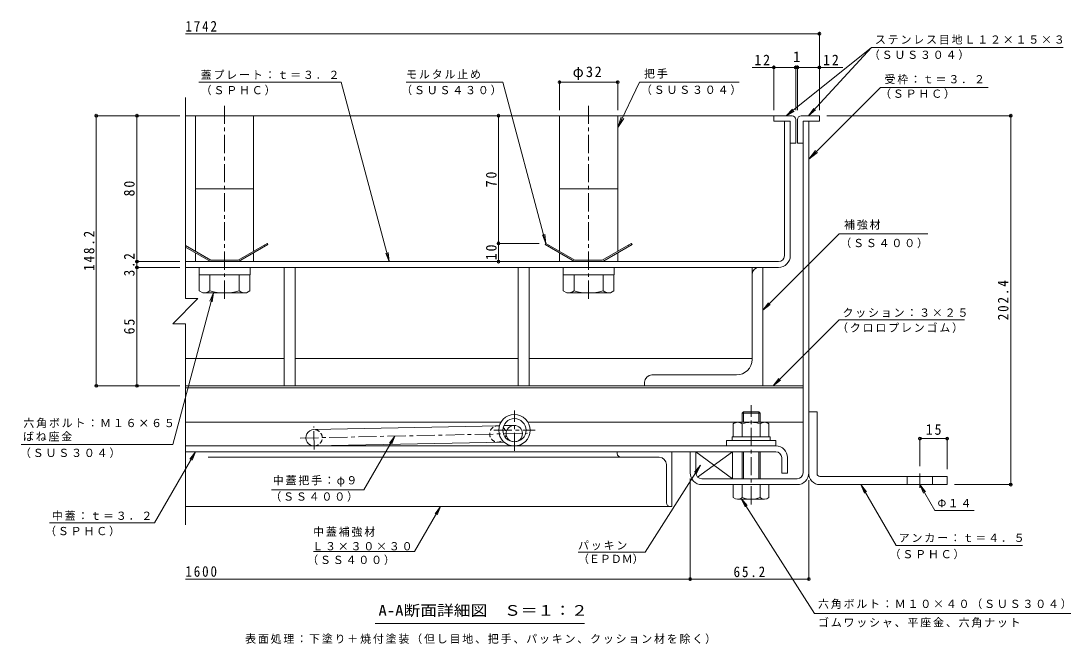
# Model space of a CAD drawing. Units: millimetres on the paper, enlarged 10 times, with parts at other scales. Extents: x -2621 to 2734, y -1962 to 1834.
# Drawn here: x -172 to 2712, y 125 to 1834 of the extents above; entities that cross this region are included whole.
import ezdxf
from ezdxf.enums import TextEntityAlignment as Align

# ---------------------------------------------------------------- set-up
doc = ezdxf.new("R2010")
doc.units = ezdxf.units.MM
doc.header["$LTSCALE"] = 10
doc.header["$PDMODE"] = 32
doc.header["$PDSIZE"] = 8
doc.linetypes.add('CHAIN1', pattern=[8, 5, -1, 1, -1])
doc.linetypes.add('DASHED1', pattern=[1.8, 1.2, -0.6])
for name, color, linetype, lineweight in [('D-1', 2, 'Continuous', 9), ('D-2', 3, 'Continuous', 9), ('D-3', 4, 'Continuous', 9), ('D-5', 7, 'Continuous', 9), ('D-6', 6, 'Continuous', 5), ('D-7', 5, 'Continuous', 5), ('D-8', 5, 'Continuous', 5), ('D-9', 134, 'Continuous', 5), ('D-A', 3, 'Continuous', 9), ('D-B', 6, 'Continuous', 5), ('D-C', 2, 'Continuous', 9), ('D-D', 5, 'Continuous', 5), ('D-E', 3, 'Continuous', 9), ('D-F', 7, 'Continuous', 9)]:
    doc.layers.add(name, color=color, linetype=linetype, lineweight=lineweight)
doc.styles.add('ＭＳ ゴシック', font='')
doc.styles.get('ＭＳ ゴシック').set_extended_font_data('MS Gothic')

msp = doc.modelspace()

# ---------------------------------------------------------------- linework, layer by layer
at = {"layer": 'D-1'}
for p, q in [((1991.84, 1559.09), (1975.84, 1559.09)), ((1975.84, 594.09), (1975.84, 1559.09)), ((1991.84, 594.09), (1991.84, 1559.09)), ((1665.84, 652.09), (1681.84, 652.09)), ((1665.84, 594.09), (1665.84, 652.09)), ((1681.84, 594.09), (1681.84, 652.09)), ((1959.84, 578.09), (1697.84, 578.09)), ((1697.84, 562.09), (1808.34, 562.09)), ((1959.84, 562.09), (1858.34, 562.09))]:
    msp.add_line(p, q, dxfattribs=at)
for centre, radius, start, end in [((1697.84, 594.09), 32, 180, 270), ((1697.84, 594.09), 16, 180, 270), ((1959.84, 594.09), 32, 270, 0), ((1959.84, 594.09), 16, 270, 0)]:
    msp.add_arc(centre, radius, start, end, dxfattribs=at)
at = {"layer": 'D-2'}
for p, q in [((1940.84, 1559.1), (1924.84, 1559.1)), ((1924.84, 1190.1), (1924.84, 1559.1)), ((1940.84, 1190.1), (1940.84, 1559.1)), ((1908.84, 1174.1), (279.57, 1174.1)), ((279.57, 1158.1), (1908.84, 1158.1))]:
    msp.add_line(p, q, dxfattribs=at)
at = {"layer": 'D-2', "linetype": 'CHAIN1'}
for p, q in [((1183.34, 654.6), (1183.34, 765.58)), ((1126.6, 711.34), (1240.08, 711.34))]:
    msp.add_line(p, q, dxfattribs=at)
at = {"layer": 'D-2'}
for radius in [43.25, 31.75]:
    msp.add_circle((1183.34, 711.34), radius, dxfattribs=at)
for radius in [16, 32]:
    msp.add_arc((1908.84, 1190.1), radius, 270, 0, dxfattribs=at)
at = {"layer": 'D-3'}
for p, q in [((1945.84, 1574.1), (279.57, 1574.1)), ((1940.84, 1559.1), (1940.84, 1499.1)), ((1955.84, 1564.1), (1955.84, 1499.1)), ((1960.84, 1564.09), (1960.84, 1499.09)), ((1970.84, 1574.09), (2020.84, 1574.09)), ((1975.84, 1499.09), (1975.84, 1559.09)), ((1940.84, 1499.1), (1955.84, 1499.1)), ((1975.84, 1499.09), (1960.84, 1499.09)), ((349.59, 1178.1), (279.57, 1218.52)), ((348.51, 1174.1), (279.57, 1213.9)), ((424.59, 1178.1), (504.26, 1224.1)), ((506.26, 1220.63), (425.66, 1174.1)), ((495.6, 1219.1), (497.6, 1215.63)), ((504.26, 1224.1), (506.26, 1220.63)), ((1269.91, 1224.1), (1267.91, 1220.63)), ((1348.51, 1174.1), (1267.91, 1220.63)), ((1349.59, 1178.1), (1269.91, 1224.1)), ((1278.57, 1219.1), (1276.57, 1215.63)), ((1424.59, 1178.1), (1504.26, 1224.1)), ((1506.26, 1220.63), (1425.66, 1174.1)), ((1495.6, 1219.1), (1497.6, 1215.63)), ((1504.26, 1224.1), (1506.26, 1220.63)), ((348.51, 1174.1), (425.66, 1174.1)), ((349.59, 1178.1), (424.59, 1178.1)), ((1348.51, 1174.1), (1425.66, 1174.1)), ((1349.59, 1178.1), (1424.59, 1178.1))]:
    msp.add_line(p, q, dxfattribs=at)
for points in [[(1895.84, 1574.1), (1895.84, 1559.1), (1940.84, 1559.1)], [(2020.84, 1574.09), (2020.84, 1559.09), (1975.84, 1559.09)]]:
    msp.add_lwpolyline(points, dxfattribs=at)
for centre, start, end in [((1945.84, 1564.1), 0, 90), ((1970.84, 1564.09), 90, 180)]:
    msp.add_arc(centre, 10, start, end, dxfattribs=at)
at = {"layer": 'D-5'}
for p, q in [((2164.38, 1761.49), (1929.75, 1574.09)), ((2164.38, 1761.49), (1990.87, 1574.09)), ((2164.38, 1761.49), (2690.23, 1761.49)), ((316.38, 1666.31), (707.79, 1666.31)), ((1527.03, 1666.31), (1467.09, 1541.76)), ((1800.28, 1666.31), (1527.03, 1666.31)), ((2188.23, 1652.14), (2484.57, 1652.14)), ((1929.75, 1574.1), (1947.08, 1592.11)), ((1929.75, 1574.1), (1951.15, 1587.01)), ((1990.87, 1574.09), (2005.31, 1594.5)), ((1990.87, 1574.09), (2010.1, 1590.06)), ((1467.09, 1541.76), (1476.46, 1570.26)), ((1467.09, 1541.76), (1483.51, 1566.86)), ((1991.84, 1455.06), (2010.06, 1478.89)), ((1269.91, 1224.1), (1266.65, 1248.88)), ((2074.78, 1249.85), (1865.84, 1040.91)), ((2318.34, 1249.85), (2074.78, 1249.85)), ((839.67, 1174.1), (836.41, 1198.88)), ((356.65, 1088.09), (347.08, 1065)), ((1865.84, 1040.91), (1881.06, 1060.74)), ((1865.84, 1040.91), (1885.67, 1056.13)), ((2074.78, 1014.09), (1893.79, 833.1)), ((2074.78, 1014.09), (2419.32, 1014.09)), ((1893.79, 833.1), (1909.01, 852.93)), ((1893.79, 833.1), (1913.62, 848.31)), ((855.24, 695.24), (845.62, 672.16)), ((245.12, 671.88), (-171.86, 671.88)), ((194.4, 457.28), (307.47, 652.09)), ((307.47, 652.09), (292.21, 632.29)), ((307.47, 652.09), (297.85, 629.02)), ((1542.6, 376.97), (1694.32, 615.07)), ((1694.32, 615.07), (1678.25, 595.92)), ((1694.32, 615.07), (1683.76, 592.42)), ((2135.01, 562.09), (2231.42, 395.1)), ((2135.01, 562.09), (2150.23, 542.26)), ((2135.01, 562.09), (2144.58, 538.99)), ((2296.84, 562.09), (2312.06, 542.26)), ((2296.84, 562.09), (2306.4, 538.99)), ((515.95, 547.83), (769.68, 547.83)), ((1806.23, 523.72), (1822.3, 504.57)), ((1806.23, 523.72), (1816.8, 501.06)), ((2007, 208.65), (1806.23, 523.72)), ((908.64, 378.15), (980.58, 502.09)), ((980.58, 502.09), (965.31, 482.29)), ((980.58, 502.09), (970.96, 479.02)), ((-93.32, 457.28), (194.4, 457.28)), ((631.72, 378.15), (908.64, 378.15)), ((1358.03, 376.97), (1542.6, 376.97)), ((2231.42, 395.1), (2578.86, 395.1)), ((2007, 208.65), (2711.87, 208.65)), ((1376.12, 180.95), (801.13, 180.95))]:
    msp.add_line(p, q, dxfattribs=at)
for points in [[(707.79, 1666.31), (839.67, 1174.1), (830.11, 1197.19)], [(886.29, 1666.31), (1151.42, 1666.31), (1269.91, 1224.1), (1260.34, 1247.19)], [(2188.23, 1652.14), (1991.84, 1455.06), (2015.61, 1473.37)], [(245.12, 671.88), (356.65, 1088.09), (353.38, 1063.31)], [(769.68, 547.83), (855.24, 695.24), (839.98, 675.44)], [(2296.84, 562.09), (2337.95, 490.88), (2446, 490.88)]]:
    msp.add_lwpolyline(points, dxfattribs=at)
at = {"layer": 'D-6'}
for p, q in [((279.57, 833.1), (1975.84, 833.1)), ((279.57, 828.1), (1975.84, 828.1)), ((1145.96, 733.1), (279.57, 733.1)), ((632.52, 713.08), (1141.77, 723.73)), ((1154.22, 723.99), (1182.4, 724.58)), ((1220.72, 733.1), (1790.84, 733.1)), ((1875.84, 733.1), (1975.84, 733.1)), ((1154.63, 678.99), (633.46, 668.09)), ((1681.84, 652.09), (1681.84, 594.09)), ((1681.84, 652.09), (1781.84, 578.09)), ((1781.84, 652.09), (1681.84, 652.09)), ((1686.35, 582.95), (1781.84, 652.09)), ((1781.84, 578.09), (1781.84, 652.09)), ((1697.84, 578.09), (1781.84, 578.09))]:
    msp.add_line(p, q, dxfattribs=at)
at = {"layer": 'D-6', "linetype": 'CHAIN1'}
for p, q in [((633.65, 658.74), (632.34, 721.33)), ((594.92, 689.79), (1219.16, 702.85))]:
    msp.add_line(p, q, dxfattribs=at)
at = {"layer": 'D-6'}
msp.add_circle((1182.87, 702.09), 22.5, dxfattribs=at)
msp.add_arc((632.99, 690.59), 22.5, 91.19794, 271.19794, dxfattribs=at)
at = {"layer": 'D-6', "linetype": 'DASHED1'}
msp.add_arc((632.99, 690.59), 22.5, 271.19794, 91.19794, dxfattribs=at)
at = {"layer": 'D-7', "linetype": 'CHAIN1'}
msp.add_line((1833.34, 507.7), (1833.34, 779.76), dxfattribs=at)
at = {"layer": 'D-7'}
for p, q in [((1812.4, 762.09), (1808.34, 758.03)), ((1808.34, 758.03), (1808.34, 733.09)), ((1858.34, 758.03), (1808.34, 758.03)), ((1812.4, 733.09), (1812.4, 762.09)), ((1854.28, 762.09), (1812.4, 762.09)), ((1854.28, 733.09), (1854.28, 762.09)), ((1854.28, 762.09), (1858.34, 758.03)), ((1858.34, 758.03), (1858.34, 733.09)), ((1858.34, 758.03), (1858.34, 734.59)), ((1808.34, 652.09), (1808.34, 578.09)), ((1812.4, 578.09), (1812.4, 652.09)), ((1854.28, 578.09), (1854.28, 652.09)), ((1858.34, 652.09), (1858.34, 578.09)), ((1784.34, 526.57), (1784.34, 562.09)), ((1882.34, 562.09), (1784.34, 562.09)), ((1808.34, 562.09), (1808.34, 526.57)), ((1858.34, 562.09), (1858.34, 526.57)), ((1882.34, 526.57), (1882.34, 562.09)), ((1870.34, 522.09), (1796.34, 522.09))]:
    msp.add_line(p, q, dxfattribs=at)
at = {"layer": 'D-7', "color": 2, "lineweight": 9}
for p, q in [((1784.26, 729.3), (1790.84, 733.09)), ((1784.26, 729.3), (1784.26, 693.09)), ((1875.84, 733.09), (1790.84, 733.09)), ((1808.8, 729.3), (1808.8, 693.09)), ((1857.87, 729.3), (1857.87, 693.09)), ((1875.84, 733.09), (1882.41, 729.3)), ((1882.41, 729.3), (1882.41, 693.09)), ((1882.41, 693.09), (1784.26, 693.09))]:
    msp.add_line(p, q, dxfattribs=at)
at = {"layer": 'D-7', "color": 6}
for p, q in [((1780.84, 693.09), (1885.84, 693.09)), ((1780.84, 693.09), (1780.84, 683.09)), ((1885.84, 693.09), (1885.84, 683.09)), ((1780.84, 683.09), (1885.84, 683.09))]:
    msp.add_line(p, q, dxfattribs=at)
at = {"layer": 'D-7', "color": 134}
for p, q in [((1765.84, 683.09), (1765.84, 668.09)), ((1765.84, 668.09), (1900.84, 668.09))]:
    msp.add_line(p, q, dxfattribs=at)
msp.add_lwpolyline([(1765.84, 683.09), (1900.84, 683.09), (1900.84, 668.09)], dxfattribs=at)
at = {"layer": 'D-7', "color": 2, "lineweight": 9}
for centre, radius, start, end in [((1798.74, 704.21), 28.97, 94.38438, 120), ((1795.76, 708.89), 24.21, 57.42749, 88.18784), ((1833.34, 651.89), 81.2, 72.41188, 107.5881), ((1870.91, 708.89), 24.21, 91.81215, 122.57249), ((1867.93, 704.21), 28.97, 59.99998, 85.6156)]:
    msp.add_arc(centre, radius, start, end, dxfattribs=at)
at = {"layer": 'D-7'}
for centre, radius, start, end in [((1796.34, 540.42), 18.33, 229.1022, 310.89809), ((1833.34, 594.17), 72.08, 249.70546, 290.29454), ((1870.34, 540.42), 18.33, 229.10191, 310.8978)]:
    msp.add_arc(centre, radius, start, end, dxfattribs=at)
at = {"layer": 'D-8'}
for p, q in [((279.57, 1158.1), (1865.84, 1158.1)), ((1865.84, 1158.1), (1865.84, 833.1)), ((1865.84, 833.1), (279.57, 833.1))]:
    msp.add_line(p, q, dxfattribs=at)
at = {"layer": 'D-9'}
for p, q in [((1855.84, 1158.1), (1865.84, 1158.1)), ((1865.84, 833.1), (1865.84, 1158.1)), ((317.59, 1138.1), (317.59, 1093.58)), ((347.09, 1093.58), (347.09, 1138.1)), ((427.09, 1093.58), (427.09, 1138.1)), ((456.59, 1138.1), (456.59, 1093.72)), ((1317.59, 1138.1), (1317.59, 1093.72)), ((1347.09, 1093.58), (1347.09, 1138.1)), ((1427.09, 1093.58), (1427.09, 1138.1)), ((1456.59, 1138.1), (1456.59, 1093.58)), ((1835.84, 905.6), (1835.84, 1138.1)), ((327.09, 1088.09), (317.59, 1093.58)), ((327.09, 1088.09), (446.84, 1088.09)), ((447.04, 1088.22), (456.59, 1093.72)), ((1327.13, 1088.22), (1317.59, 1093.72)), ((1447.09, 1088.09), (1327.34, 1088.09)), ((1447.09, 1088.09), (1456.59, 1093.58)), ((1540.84, 843.1), (1540.84, 833.1)), ((1793.34, 863.1), (1560.84, 863.1)), ((1540.84, 833.1), (1865.84, 833.1))]:
    msp.add_line(p, q, dxfattribs=at)
for centre, radius, start, end in [((1855.84, 1138.1), 20, 90, 180), ((328.38, 1122.6), 34.53, 267.86055, 302.81094), ((387.09, 1236.69), 148.6, 254.38446, 285.61554), ((445.8, 1122.6), 34.53, 237.18906, 272.13945), ((1328.37, 1122.6), 34.53, 267.86055, 302.81094), ((1387.09, 1236.69), 148.6, 254.38446, 285.61554), ((1445.8, 1122.6), 34.53, 237.18906, 272.13945), ((1793.34, 905.6), 42.5, 270, 0), ((1560.84, 843.1), 20, 90, 180)]:
    msp.add_arc(centre, radius, start, end, dxfattribs=at)
at = {"layer": 'D-A'}
for p, q in [((1901.34, 668.09), (279.57, 668.09)), ((279.57, 652.09), (1901.34, 652.09)), ((1933.34, 636.09), (1933.34, 593.09))]:
    msp.add_line(p, q, dxfattribs=at)
msp.add_lwpolyline([(1917.34, 636.09), (1917.34, 593.09), (1933.34, 593.09)], dxfattribs=at)
for radius in [32, 16]:
    msp.add_arc((1901.34, 636.09), radius, 0, 90, dxfattribs=at)
at = {"layer": 'D-B'}
for p, q in [((1465.84, 652.09), (342.47, 652.09)), ((1475.84, 637.09), (342.47, 637.09)), ((1465.84, 647.09), (1465.84, 652.09)), ((1475.84, 637.09), (1580.84, 637.09)), ((1600.84, 512.09), (1600.84, 617.09)), ((1610.84, 502.09), (279.57, 502.09)), ((1610.84, 502.09), (1615.84, 502.09))]:
    msp.add_line(p, q, dxfattribs=at)
msp.add_lwpolyline([(1465.84, 652.09), (1615.84, 652.09), (1615.84, 502.09)], dxfattribs=at)
for centre, radius, start, end in [((1475.84, 647.09), 10, 180, 270), ((1580.84, 617.09), 20, 0, 90), ((1610.84, 512.09), 10, 180, 270)]:
    msp.add_arc(centre, radius, start, end, dxfattribs=at)
at = {"layer": 'D-C', "linetype": 'CHAIN1'}
for p, q in [((387.09, 1601.77), (387.09, 1062.46)), ((1387.09, 1601.77), (1387.09, 1062.46))]:
    msp.add_line(p, q, dxfattribs=at)
at = {"layer": 'D-C'}
for p, q in [((467.09, 1574.1), (307.09, 1574.1)), ((307.09, 1374.1), (307.09, 1574.1)), ((467.09, 1374.1), (467.09, 1574.1)), ((1307.09, 1574.1), (1467.09, 1574.1)), ((1307.09, 1374.1), (1307.09, 1574.1)), ((1467.09, 1374.1), (1467.09, 1574.1)), ((307.09, 1374.1), (467.09, 1374.1)), ((1467.09, 1374.1), (1307.09, 1374.1))]:
    msp.add_line(p, q, dxfattribs=at)
at = {"layer": 'D-C', "color": 134, "lineweight": 5}
for p, q in [((457.09, 1158.1), (317.09, 1158.1)), ((317.09, 1158.1), (317.09, 1138.1)), ((1317.09, 1158.1), (1457.09, 1158.1)), ((1457.09, 1158.1), (1457.09, 1138.1))]:
    msp.add_line(p, q, dxfattribs=at)
for points in [[(457.09, 1158.1), (457.09, 1138.1), (317.09, 1138.1)], [(1317.09, 1158.1), (1317.09, 1138.1), (1457.09, 1138.1)]]:
    msp.add_lwpolyline(points, dxfattribs=at)
at = {"layer": 'D-C', "color": 4, "linetype": 'DASHED1'}
for start, end in [(80.02124, 305.26021), (335.39008, 49.89137)]:
    msp.add_arc((1137.88, 701.15), 22.5, start, end, dxfattribs=at)
at = {"layer": 'D-D'}
for p, q in [((467.09, 1374.1), (307.09, 1374.1)), ((307.09, 1374.1), (307.09, 1202.63)), ((467.09, 1374.1), (467.09, 1202.63)), ((1467.09, 1374.1), (1307.09, 1374.1)), ((1307.09, 1374.1), (1307.09, 1202.63)), ((1467.09, 1374.1), (1467.09, 1202.63)), ((307.09, 1198.02), (307.09, 1174.1)), ((467.09, 1198.02), (467.09, 1174.1)), ((1307.09, 1198.02), (1307.09, 1174.1)), ((1467.09, 1198.02), (1467.09, 1174.1)), ((307.09, 1174.1), (467.09, 1174.1)), ((1307.09, 1174.1), (1467.09, 1174.1))]:
    msp.add_line(p, q, dxfattribs=at)
at = {"layer": 'D-D', "color": 4, "lineweight": 9}
for p, q in [((279.57, 1158.1), (550.84, 1158.1)), ((550.84, 908.1), (550.84, 1158.1)), ((580.84, 908.1), (580.84, 1158.1)), ((580.84, 1158.1), (1193.34, 1158.1)), ((1193.34, 1158.1), (1193.34, 908.1)), ((1835.84, 1158.1), (1223.34, 1158.1)), ((1835.84, 908.1), (1835.84, 1158.1)), ((550.84, 908.1), (279.57, 908.1)), ((1193.34, 908.1), (580.84, 908.1))]:
    msp.add_line(p, q, dxfattribs=at)
msp.add_lwpolyline([(1223.34, 1158.1), (1223.34, 908.1), (1835.84, 908.1)], dxfattribs=at)
at = {"layer": 'D-E', "color": 2}
for p, q in [((550.84, 833.1), (550.84, 1158.1)), ((1193.34, 1158.1), (1193.34, 833.1)), ((1223.34, 1158.1), (1193.34, 1158.1)), ((1223.34, 833.1), (1223.34, 1158.1)), ((550.84, 833.1), (580.84, 833.1)), ((1193.34, 833.1), (1223.34, 833.1))]:
    msp.add_line(p, q, dxfattribs=at)
at = {"layer": 'D-E'}
for p, q in [((1991.84, 762.1), (2014.34, 762.1)), ((1991.84, 762.1), (1991.84, 594.09)), ((2014.34, 592.09), (2014.34, 762.1)), ((2021.84, 584.59), (2371.84, 584.59)), ((2261.84, 562.09), (2261.84, 584.59)), ((2331.84, 562.09), (2331.84, 584.59)), ((2371.84, 584.59), (2371.84, 562.09)), ((2371.84, 562.09), (2021.84, 562.09))]:
    msp.add_line(p, q, dxfattribs=at)
at = {"layer": 'D-E', "linetype": 'CHAIN1'}
msp.add_line((2296.84, 553.36), (2296.84, 592.8), dxfattribs=at)
at = {"layer": 'D-E', "color": 2}
msp.add_lwpolyline([(580.84, 833.1), (580.84, 1158.1), (550.84, 1158.1)], dxfattribs=at)
at = {"layer": 'D-E'}
for radius, start in [(30, 176.17647), (7.5, 180.00027)]:
    msp.add_arc((2021.84, 592.09), radius, start, 270, dxfattribs=at)
at = {"layer": 'D-F'}
for p, q in [((2020.84, 1799.11), (279.57, 1799.11)), ((2020.84, 1589.09), (2020.84, 1804.11)), ((1836.27, 1706.72), (1955.84, 1706.72)), ((1895.84, 1589.09), (1895.84, 1711.72)), ((1955.84, 1589.09), (1955.84, 1711.72)), ((1955.84, 1706.72), (1960.84, 1706.72)), ((1960.84, 1589.09), (1960.84, 1711.72)), ((1960.84, 1706.72), (2085.19, 1706.72)), ((1307.09, 1589.09), (1307.09, 1671.31)), ((1307.09, 1666.31), (1467.09, 1666.31)), ((1467.09, 1589.09), (1467.09, 1671.31)), ((279.57, 1624.1), (279.57, 1072.5)), ((264.57, 1574.1), (32.02, 1574.1)), ((35.02, 833.1), (35.02, 1574.1)), ((146.46, 1174.1), (146.46, 1574.1)), ((1139.61, 1224.1), (1139.61, 1574.1)), ((2549.46, 1574.09), (2040.84, 1574.09)), ((2546.46, 562.09), (2546.46, 1574.09)), ((1136.61, 1224.1), (1251.64, 1224.1)), ((1139.61, 1174.1), (1139.61, 1224.1)), ((264.57, 1174.1), (141.46, 1174.1)), ((264.57, 1158.1), (141.46, 1158.1)), ((146.46, 1158.1), (146.46, 1174.1)), ((146.46, 833.1), (146.46, 1158.1)), ((313.98, 1072.5), (245.16, 1003.69)), ((279.57, 1072.5), (313.98, 1072.5)), ((279.57, 1003.69), (245.16, 1003.69)), ((279.57, 1003.69), (279.57, 452.09)), ((32.02, 833.1), (264.57, 833.1)), ((2296.84, 691.34), (2296.84, 612.8)), ((2296.84, 688.34), (2371.84, 688.34)), ((2371.84, 691.34), (2371.84, 604.59)), ((1665.83, 579.09), (1665.83, 297.85)), ((1991.84, 299.85), (1991.84, 574.09)), ((2549.46, 562.09), (2391.84, 562.09)), ((1665.83, 302.85), (279.57, 302.85)), ((1665.83, 302.85), (1991.84, 302.85))]:
    msp.add_line(p, q, dxfattribs=at)
for p in [(2020.84, 1799.11), (1895.84, 1706.72), (1955.84, 1706.72), (1960.84, 1706.72), (2020.84, 1706.72), (1307.09, 1666.31), (1467.09, 1666.31), (35.02, 1574.1), (146.46, 1574.1), (1139.61, 1574.1), (2546.46, 1574.09), (1139.61, 1224.1), (146.46, 1174.1), (146.46, 1158.1), (1139.61, 1174.1), (35.02, 833.1), (146.46, 833.1), (2296.84, 688.34), (2371.84, 688.34), (2546.46, 562.09), (1665.83, 302.85), (1991.84, 302.85)]:
    msp.add_point(p, dxfattribs=at)

# ---------------------------------------------------------------- texts
at = {"layer": 'D-5', "style": 'ＭＳ ゴシック'}
msp.add_text('（ＥＰＤＭ）', height=21.99, dxfattribs=at).set_placement((1358.03, 340.41), align=Align.BOTTOM_LEFT)
at = {"layer": 'D-5', "color": 2, "style": 'ＭＳ ゴシック', "width": 1.15}
msp.add_text('A-A断面詳細図\u3000Ｓ＝１：２', height=29.33, dxfattribs=at).set_placement((809.88, 193.45), align=Align.BOTTOM_LEFT)
at = {"layer": 'D-5', "char_height": 21.99, "attachment_point": 7, "style": 'ＭＳ ゴシック'}
for s, insert in [('\\T1.17;ステンレス目地Ｌ１２×１５×３', (2173.58, 1769.66)), ('\\T1.17;（ＳＵＳ３０４）', (2156.74, 1727.22)), ('\\T1.17;モルタル止め', (885.89, 1675.32)), ('\\T1.17;把手', (1539.12, 1676.15)), ('\\T1.17;蓋プレート：ｔ＝３．２', (321.72, 1673.86)), ('\\T1.17;受枠：ｔ＝３．２', (2199.73, 1660.69)), ('\\T1.17;（ＳＰＨＣ）', (321.72, 1630.19)), ('\\T1.17;（ＳＵＳ４３０）', (872.33, 1630.41)), ('\\T1.17;（ＳＵＳ３０４）', (1530.71, 1631.25)), ('\\T1.17;（ＳＰＨＣ）', (2187.57, 1620.55)), ('\\T1.17;補強材', (2088.54, 1261.32)), ('\\T1.17;（ＳＳ４００）', (2078.34, 1210.8)), ('\\T1.17;クッション：３×２５', (2084.33, 1020.41)), ('\\T1.17;（クロロプレンゴム）', (2069.51, 978.31)), ('\\T1.17;六角ボルト：Ｍ１６×６５', (-165.33, 717.24)), ('\\T1.17;ばね座金', (-166.38, 680.52)), ('\\T1.17;（ＳＵＳ３０４）', (-174.64, 634.96)), ('\\T1.17;中蓋把手：φ９', (519.67, 556.71)), ('\\T1.17;（ＳＳ４００）', (513.03, 515.17)), ('\\T1.17;Φ１４', (2345.25, 499.4)), ('\\T1.17;中蓋：ｔ＝３．２', (-86.89, 462.97)), ('\\T1.17;（ＳＰＨＣ）', (-105.57, 420.41)), ('\\T1.17;中蓋補強材', (630.43, 418.64)), ('\\T1.17;Ｌ３×３０×３０', (628.09, 381.45)), ('\\T1.17;パッキン', (1358.03, 381.79)), ('\\T1.17;アンカー：ｔ＝４．５', (2238.72, 403.62)), ('\\T1.17;（ＳＰＨＣ）', (2213.74, 357.02)), ('\\T1.17;（ＳＳ４００）', (614.24, 341.32)), ('\\T1.17;六角ボルト：Ｍ１０×４０（ＳＵＳ３０４）', (2017.14, 220.67)), ('\\T1.17;ゴムワッシャ、平座金、六角ナット', (2017.14, 169.85)), ('\\T1.17;表面処理：下塗り＋焼付塗装（但し目地、把手、パッキン、クッション材を除く）', (443.62, 124.82))]:
    msp.add_mtext(s, dxfattribs=dict(at, insert=insert))
at = {"layer": 'D-F', "color": 2, "style": 'ＭＳ ゴシック'}
msp.add_text('1', height=29.33, dxfattribs=at).set_placement((1948.34, 1712.72), align=Align.BOTTOM_LEFT)
at = {"layer": 'D-F', "color": 2, "char_height": 29.33, "attachment_point": 7, "style": 'ＭＳ ゴシック'}
for s, insert in [('\\T1.28;\\W0.9;1742', (279.57, 1805.11)), ('\\T1.27;\\W0.95;12', (1842.37, 1712.72)), ('\\T1.27;\\W0.95;12', (2031.11, 1712.72)), ('\\T1.19;φ32', (1343.34, 1672.31)), ('\\T1.27;\\W0.95;15', (2313.09, 698.34)), ('\\T1.28;\\W0.9;1600', (279.57, 308.85)), ('\\T1.28;\\W0.9;65.2', (1785.08, 307.85))]:
    msp.add_mtext(s, dxfattribs=dict(at, insert=insert))
at = {"layer": 'D-F', "color": 2, "char_height": 29.33, "attachment_point": 7, "rotation": 90, "style": 'ＭＳ ゴシック'}
for s, insert in [('\\T1.27;\\W0.95;70', (1134.61, 1377.85)), ('\\T1.27;\\W0.95;80', (140.46, 1352.85)), ('\\T1.28;\\W0.9;148.2', (30.02, 1148.6)), ('\\T1.27;\\W0.95;10', (1134.61, 1177.85)), ('\\T1.27;\\W0.9;3.2', (140.46, 1133.6)), ('\\T1.28;\\W0.9;202.4', (2540.46, 1013.09)), ('\\T1.27;\\W0.95;65', (140.46, 974.35))]:
    msp.add_mtext(s, dxfattribs=dict(at, insert=insert))

doc.saveas('drawing.dxf')
